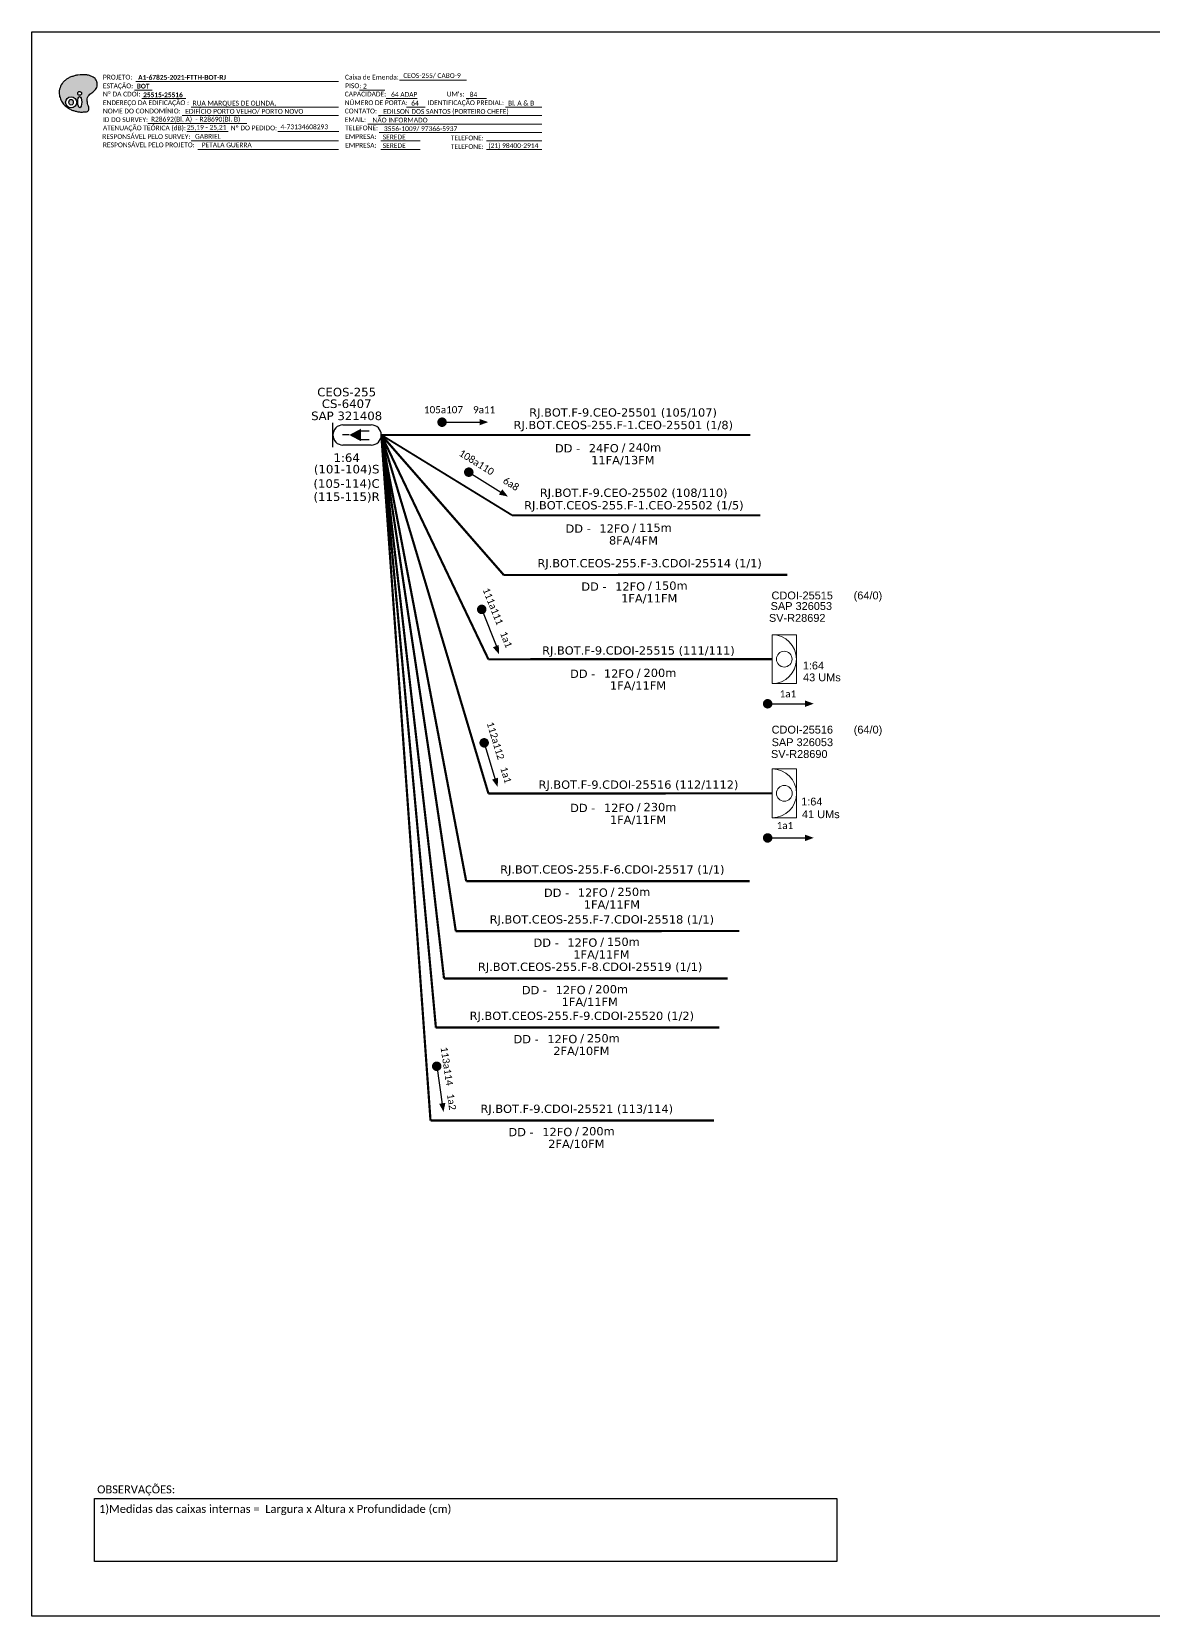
# Model space of a CAD drawing. Extents: x -4 to 1788, y 1 to 595.
# Drawn here: x 947 to 1368, y 1 to 595 of the extents above; entities that cross this region are included whole.
import ezdxf
from ezdxf.enums import TextEntityAlignment as Align

# ---------------------------------------------------------------- set-up
doc = ezdxf.new("R2010")
doc.units = 0
for name, color, linetype, lineweight in [("20.0-LEGENDA DOS CDO'S", 1, 'Continuous', 0), ('20.1-CDO_INTERIOR', 1, 'Continuous', 0), ('40.1-ETIQUETAS', 1, 'Continuous', 20)]:
    doc.layers.add(name, color=color, linetype=linetype, lineweight=lineweight)
for name, color, linetype in [('20.4-CEOS', 1, 'Continuous'), ('CAP a instalar', 1, 'Continuous'), ('SETA', 7, 'Continuous')]:
    doc.layers.add(name, color=color, linetype=linetype)
doc.styles.add('ARIAL', font='arial.ttf')
doc.styles.add('MtXpl_Calibri', font='calibri.ttf')
doc.styles.add('siredit', font='verdana.ttf')
doc.styles.add('WMF-Calibri0', font='calibri.ttf')
doc.styles.add('WMF-Calibri1', font='calibrib.ttf')
doc.linetypes.add('FENCELINE1', pattern='A,0.25,-0.1,[133,ltypeshp.shx,S=0.1,R=0,X=-0.1,Y=0],-0.1,1', length=1.45)

# ---------------------------------------------------------------- blocks, each defined once
blk = doc.blocks.new('ETIQUETA_RS5F')
at = {"layer": '40.1-ETIQUETAS', "color": 0, "style": 'siredit'}
blk.add_text('/', height=1.5, dxfattribs=at).set_placement((1.58, -1.95), align=Align.MIDDLE_RIGHT)
for tag, p in [('ETIQUETA_R_SECUNDARIA', (1.21, 2.1)), ('ETIQUETA_R_PRIMARIA', (1.21, 4.1)), ('F_ATIVAS/F_MORTAS', (1.14, -4.24))]:
    blk.add_attdef(tag, text='', height=1.5, dxfattribs=at).set_placement(p, align=Align.MIDDLE_CENTER)
for tag, p in [('TIPO_CABO', (-6.58, -2.12)), ('CAP_CABO', (0.4, -2.09))]:
    blk.add_attdef(tag, text='', height=1.5, dxfattribs=at).set_placement(p, align=Align.MIDDLE_RIGHT)
blk.add_attdef('METROS', text='', height=1.5, dxfattribs=at).set_placement((2.14, -1.95), align=Align.MIDDLE_LEFT)
for tag, p in [('FUSÃO_1', (0.85, -8.39)), ('FUSÃO_2', (0.85, -10.6)), ('FUSÃO_3', (0.85, -12.93)), ('FUSÃO_4', (0.85, -15.14)), ('FUSÃO_5', (0.85, -17.16))]:
    blk.add_attdef(tag, text='', height=1.5, dxfattribs=at).set_placement(p, align=Align.CENTER)
blk = doc.blocks.new('OI')
h = blk.add_hatch(color=40)
edge = h.paths.add_edge_path()
edge.add_spline(control_points=[(4.35, -0.67), (3.92, -0.99), (3.26, -1.5), (2.81, -2.59), (2.9, -3.5), (3.06, -4.27), (3.31, -4.85), (3.37, -5.39), (3.4, -5.88), (3.2, -6.4), (2.54, -6.61), (1.65, -6.63), (0.55, -6.67), (-0.56, -6.42), (-1.61, -6.14), (-2.77, -5.61), (-3.92, -4.77), (-4.89, -3.7), (-5.34, -2.65), (-5.6, -1.94), (-5.85, -0.96), (-5.71, 0.47), (-5.1, 2.02), (-4.14, 3.02), (-3.3, 3.61), (-2.37, 4.16), (-1.36, 4.44), (-0.56, 4.7), (0.79, 4.85), (2.24, 4.97), (3.79, 4.57), (4.67, 4.21), (5.44, 3.65), (5.76, 2.99), (6.03, 2.21), (6.01, 1.46), (5.72, 0.64), (5.31, 0.08), (4.88, -0.38), (4.51, -0.55), (4.35, -0.67)], knot_values=[0, 0, 0, 0, 1.60434, 2.417191, 3.427595, 4.282808, 4.776746, 5.304182, 5.888771, 6.258406, 6.858137, 7.79129, 8.986195, 10.124242, 11.187857, 12.242908, 13.953784, 15.414161, 16.515391, 17.349188, 17.675853, 19.552021, 21.515531, 22.568638, 23.63245, 24.621084, 25.782718, 26.745347, 27.142653, 29.870543, 31.004649, 31.921532, 32.709589, 33.801391, 34.042471, 35.192333, 35.971461, 36.628871, 37.254359, 37.836911, 37.836911, 37.836911, 37.836911], degree=3, periodic=0)
h.paths.add_polyline_path([(1.13, -0.87, -1), (-0.04, -0.87, -1)], flags=16)
edge = h.paths.add_edge_path(flags=16)
edge.add_ellipse((0.56, -3.59), major_axis=(-0.02, 1.71), ratio=0.361305, start_angle=0, end_angle=360)
h.paths.add_polyline_path([(-0.36, -3.62, -1), (-3.8, -3.62, -1)], flags=16)
edge = h.paths.add_edge_path(flags=0)
edge.add_ellipse((-2.08, -3.62), major_axis=(0, 0.885), ratio=0.758294, start_angle=0, end_angle=360)
at = {"color": 40}
for centre, radius in [((-2.08, -3.62), 1.72), ((0.54, -0.87), 0.587)]:
    blk.add_circle(centre, radius, dxfattribs=at)
blk.add_ellipse((-2.08, -3.62), major_axis=(0, 0.885), ratio=0.758294, start_param=-3.141592653589792, end_param=3.141592653589792, dxfattribs=at)
blk.add_ellipse((0.56, -3.59), major_axis=(-0.02, 1.71), ratio=0.361305, dxfattribs=at)
at = {"color": 40, "start_tangent": (-0.800898, -0.598801), "end_tangent": (-0.800898, -0.598801)}
blk.add_spline([(4.35, -0.67), (3.2, -1.78), (2.9, -2.54), (2.92, -3.55), (3.12, -4.38), (3.28, -4.85), (3.37, -5.37), (3.35, -5.95), (3.2, -6.29), (2.66, -6.55), (1.73, -6.63), (0.54, -6.62), (-0.58, -6.41), (-1.6, -6.11), (-2.56, -5.67), (-3.95, -4.67), (-4.89, -3.56), (-5.37, -2.56), (-5.64, -1.78), (-5.72, -1.46), (-5.63, 0.42), (-4.84, 2.22), (-4.13, 2.99), (-3.27, 3.62), (-2.4, 4.09), (-1.3, 4.47), (-0.37, 4.72), (0.02, 4.77), (2.75, 4.8), (3.85, 4.53), (4.69, 4.16), (5.31, 3.68), (5.85, 2.73), (5.93, 2.5), (5.94, 1.35), (5.67, 0.62), (5.29, 0.08), (4.84, -0.36), (4.35, -0.67)], degree=3, dxfattribs=at)

msp = doc.modelspace()

# ---------------------------------------------------------------- linework, layer by layer
at = {"color": 7}
msp.add_lwpolyline([(947.45, 595.26), (1788.45, 595.26), (1788.45, 1.26), (947.45, 1.26)], close=True, dxfattribs=at)
at = {"color": 7, "lineweight": 0}
for points in [[(986.56, 576.58), (1062.54, 576.58)], [(1085.37, 577.07), (1110.51, 577.07)], [(986.05, 573.3), (992.6, 573.3)], [(1070.33, 573.34), (1079.81, 573.34)], [(988.71, 570.23), (1005.26, 570.23)], [(1007.28, 566.99), (1062.54, 566.99)], [(1080.38, 570.23), (1092, 570.23)], [(1087.97, 566.99), (1094.91, 566.99)], [(1110.32, 570.23), (1117.99, 570.23)], [(1125.14, 566.99), (1138.7, 566.99)], [(991.03, 560.82), (1028.14, 560.82)], [(1003.87, 563.88), (1062.54, 563.88)], [(1073.46, 560.64), (1138.72, 560.64)], [(1077.5, 563.88), (1138.72, 563.88)], [(1005.56, 557.85), (1021.14, 557.85)], [(1007.28, 554.29), (1062.54, 554.29)], [(1039.79, 557.85), (1062.56, 557.85)], [(1077.74, 557.41), (1138.72, 557.41)], [(1078.35, 554.29), (1093.15, 554.29)], [(1117.95, 554.29), (1138.72, 554.29)], [(1009.77, 551.06), (1062.54, 551.06)], [(1078.35, 551.06), (1093.15, 551.06)], [(1117.95, 551.06), (1138.72, 551.06)]]:
    msp.add_lwpolyline(points, dxfattribs=at)
at = {"const_width": 1.78}
for points in [[(1100.42, 448.88, 1), (1102.19, 448.88, 1)], [(1110.57, 430.61, 1), (1112.08, 429.67, 1)], [(1115.84, 379.54, 1), (1116.5, 377.89, 1)], [(1222.48, 343.33, 1), (1224.26, 343.33, 1)], [(1116.83, 329.54, 1), (1117.35, 327.84, 1)], [(1222.48, 293.03, 1), (1224.26, 293.03, 1)], [(1099.17, 208.32, 1), (1099.43, 206.57, 1)]]:
    msp.add_lwpolyline(points, format="xyb", close=True, dxfattribs=at)
at = {"color": 0}
msp.add_lwpolyline([(971.02, 45.46), (1249.27, 45.46), (1249.27, 21.75), (971.02, 21.75)], close=True, dxfattribs=at)
at = {"layer": '20.1-CDO_INTERIOR', "color": 10, "lineweight": 18}
for points in [[(1234.18, 350.88), (1234.18, 369.22), (1225, 369.22), (1225, 350.88)], [(1234.2, 300.57), (1234.2, 318.92), (1225.03, 318.92), (1225.03, 300.57)]]:
    msp.add_lwpolyline(points, close=True, dxfattribs=at)
for centre in [(1229.59, 360.05), (1229.62, 309.75)]:
    msp.add_circle(centre, 2.94, dxfattribs=at)
for centre in [(1225, 360.05), (1225.03, 309.75)]:
    msp.add_arc(centre, 9.17, 270, 90, dxfattribs=at)
at = {"layer": '20.4-CEOS', "color": 5}
for p, q in [((1064.15, 447.86), (1074.75, 447.86)), ((1074.75, 440.3), (1064.15, 440.3))]:
    msp.add_line(p, q, dxfattribs=at)
for points in [[(1060.36, 439.52), (1060.36, 448.64)], [(1070.71, 445.58), (1073.93, 445.58)], [(1066.52, 444.08), (1063.97, 444.08)], [(1070.71, 442.44), (1073.93, 442.44)]]:
    msp.add_lwpolyline(points, dxfattribs=at)
msp.add_lwpolyline([(1066.52, 444.08, 0, 4.67, 0), (1070.9, 444.08, 4.67, 4.67, 0)], format="xyseb", dxfattribs=at)
for centre, start, end in [((1064.15, 444.08), 90, 270), ((1074.75, 444.08), 270, 90)]:
    msp.add_arc(centre, 3.78, start, end, dxfattribs=at)
at = {"layer": 'CAP a instalar', "color": 8, "ltscale": 7, "const_width": 0.829}
for points in [[(1078.54, 444.08), (1124.44, 391.6)], [(1078.54, 444.08), (1110.36, 276.81)], [(1078.54, 444.08), (1106.45, 258.09)], [(1078.54, 444.08), (1102.04, 240.32)], [(1098.99, 221.94), (1078.54, 444.08)], [(1124.44, 391.6), (1230.73, 391.65)], [(1110.36, 276.81), (1216.66, 276.86)], [(1106.45, 258.09), (1212.77, 258.14)], [(1102.04, 240.32), (1208.39, 240.37)], [(1098.92, 221.94), (1205.22, 221.99)]]:
    msp.add_lwpolyline(points, dxfattribs=at)
at = {"layer": 'CAP a instalar', "color": 10, "ltscale": 7, "const_width": 0.829}
for points in [[(1078.54, 444.08), (1118.68, 360)], [(1078.54, 444.08), (1118.68, 309.7)], [(1118.68, 360), (1225, 360.05)], [(1118.68, 309.7), (1225.03, 309.75)]]:
    msp.add_lwpolyline(points, dxfattribs=at)
at = {"layer": 'CAP a instalar', "color": 252, "ltscale": 7, "const_width": 0.829}
for points in [[(1096.97, 187.09), (1078.54, 444.08)], [(1096.97, 187.09), (1203.3, 187.14)]]:
    msp.add_lwpolyline(points, dxfattribs=at)
at = {"layer": 'CAP a instalar', "color": 7, "ltscale": 7, "const_width": 0.685}
for points in [[(1078.54, 444.08), (1216.89, 444.08)], [(1078.54, 444.08), (1127.58, 413.99)], [(1127.58, 413.99), (1220.65, 413.99)]]:
    msp.add_lwpolyline(points, dxfattribs=at)
at = {"layer": 'SETA'}
for points in [[(1101.31, 448.88), (1116.57, 448.88)], [(1111.32, 430.14), (1124.28, 422.05)], [(1116.17, 378.71), (1121.85, 364.54)], [(1223.37, 343.33), (1238.64, 343.33)], [(1117.09, 328.69), (1121.52, 314.08)], [(1223.37, 293.03), (1238.64, 293.03)], [(1099.3, 207.45), (1101.53, 192.34)]]:
    msp.add_lwpolyline(points, dxfattribs=at)
for points in [[(1115.35, 450.09), (1118.6, 448.91), (1115.35, 447.72)], [(1123.88, 423.73), (1126.01, 421), (1122.62, 421.72)], [(1122.56, 365.38), (1122.67, 361.91), (1120.36, 364.49)], [(1237.42, 344.54), (1240.67, 343.36), (1237.42, 342.17)], [(1122.32, 315.6), (1122.14, 312.14), (1120.06, 314.91)], [(1237.42, 294.24), (1240.67, 293.06), (1237.42, 291.87)], [(1102.55, 193.73), (1101.85, 190.34), (1100.21, 193.38)]]:
    msp.add_solid(points, dxfattribs=at)

# ---------------------------------------------------------------- block references
at = {"color": 7, "xscale": 1.213923925163967, "yscale": 1.213923925163967, "zscale": 1.213923925163967, "rotation": 0.1532896023949059}
msp.add_blockref('OI', (964.76, 573.2), dxfattribs=at)
at = {"layer": 'CAP a instalar', "color": 7, "linetype": 'FENCELINE1', "ltscale": 7}
ref = msp.add_blockref('ETIQUETA_RS5F', (1166.79, 443.47), dxfattribs=dict(at, xscale=2.07167018051988, yscale=2.07167018051988, zscale=2.07167018051988))
ref.add_attrib('ETIQUETA_R_PRIMARIA', 'RJ.BOT.F-9.CEO-25501 (105/107)', dxfattribs={"layer": '40.1-ETIQUETAS', "color": 0, "height": 3.1075, "style": 'siredit'}).set_placement((1169.16, 452.53), align=Align.MIDDLE_CENTER)
ref.add_attrib('ETIQUETA_R_SECUNDARIA', 'RJ.BOT.CEOS-255.F-1.CEO-25501 (1/8)', dxfattribs={"layer": '40.1-ETIQUETAS', "color": 0, "height": 3.1075, "style": 'siredit'}).set_placement((1169.24, 447.83), align=Align.MIDDLE_CENTER)
ref.add_attrib('TIPO_CABO', 'DD -', dxfattribs={"layer": '40.1-ETIQUETAS', "color": 0, "height": 3.108, "style": 'siredit'}).set_placement((1153.08, 439.09), align=Align.MIDDLE_RIGHT)
ref.add_attrib('CAP_CABO', '24FO', dxfattribs={"layer": '40.1-ETIQUETAS', "color": 0, "height": 3.108, "style": 'siredit'}).set_placement((1167.55, 439.13), align=Align.MIDDLE_RIGHT)
ref.add_attrib('METROS', '240m', dxfattribs={"layer": '40.1-ETIQUETAS', "color": 0, "height": 3.108, "style": 'siredit'}).set_placement((1171.16, 439.42), align=Align.MIDDLE_LEFT)
ref.add_attrib('F_ATIVAS/F_MORTAS', '11FA/13FM', dxfattribs={"layer": '40.1-ETIQUETAS', "color": 0, "height": 3.108, "style": 'siredit'}).set_placement((1169.09, 434.68), align=Align.MIDDLE_CENTER)
ref = msp.add_blockref('ETIQUETA_RS5F', (1170.76, 413.38), dxfattribs=dict(at, xscale=2.07167018051988, yscale=2.07167018051988, zscale=2.07167018051988))
ref.add_attrib('ETIQUETA_R_PRIMARIA', 'RJ.BOT.F-9.CEO-25502 (108/110)', dxfattribs={"layer": '40.1-ETIQUETAS', "color": 0, "height": 3.1075, "style": 'siredit'}).set_placement((1173.14, 422.44), align=Align.MIDDLE_CENTER)
ref.add_attrib('ETIQUETA_R_SECUNDARIA', 'RJ.BOT.CEOS-255.F-1.CEO-25502 (1/5)', dxfattribs={"layer": '40.1-ETIQUETAS', "color": 0, "height": 3.1075, "style": 'siredit'}).set_placement((1173.21, 417.74), align=Align.MIDDLE_CENTER)
ref.add_attrib('TIPO_CABO', 'DD -', dxfattribs={"layer": '40.1-ETIQUETAS', "color": 0, "height": 3.108, "style": 'siredit'}).set_placement((1157.05, 408.99), align=Align.MIDDLE_RIGHT)
ref.add_attrib('CAP_CABO', '12FO', dxfattribs={"layer": '40.1-ETIQUETAS', "color": 0, "height": 3.108, "style": 'siredit'}).set_placement((1171.52, 409.04), align=Align.MIDDLE_RIGHT)
ref.add_attrib('METROS', '115m', dxfattribs={"layer": '40.1-ETIQUETAS', "color": 0, "height": 3.108, "style": 'siredit'}).set_placement((1175.13, 409.33), align=Align.MIDDLE_LEFT)
ref.add_attrib('F_ATIVAS/F_MORTAS', '8FA/4FM', dxfattribs={"layer": '40.1-ETIQUETAS', "color": 0, "height": 3.108, "style": 'siredit'}).set_placement((1173.06, 404.58), align=Align.MIDDLE_CENTER)
at = {"layer": 'CAP a instalar', "color": 8, "linetype": 'FENCELINE1', "ltscale": 7}
ref = msp.add_blockref('ETIQUETA_RS5F', (1176.67, 391.66), dxfattribs=dict(at, xscale=2.07167018051988, yscale=2.07167018051988, zscale=2.07167018051988))
ref.add_attrib('ETIQUETA_R_SECUNDARIA', 'RJ.BOT.CEOS-255.F-3.CDOI-25514 (1/1)', dxfattribs={"layer": '40.1-ETIQUETAS', "color": 0, "height": 3.1075, "style": 'siredit'}).set_placement((1179.12, 396.02), align=Align.MIDDLE_CENTER)
ref.add_attrib('TIPO_CABO', 'DD -', dxfattribs={"layer": '40.1-ETIQUETAS', "color": 0, "height": 3.108, "style": 'siredit'}).set_placement((1162.97, 387.27), align=Align.MIDDLE_RIGHT)
ref.add_attrib('CAP_CABO', '12FO', dxfattribs={"layer": '40.1-ETIQUETAS', "color": 0, "height": 3.108, "style": 'siredit'}).set_placement((1177.43, 387.32), align=Align.MIDDLE_RIGHT)
ref.add_attrib('METROS', '150m', dxfattribs={"layer": '40.1-ETIQUETAS', "color": 0, "height": 3.108, "style": 'siredit'}).set_placement((1181.05, 387.61), align=Align.MIDDLE_LEFT)
ref.add_attrib('F_ATIVAS/F_MORTAS', '1FA/11FM', dxfattribs={"layer": '40.1-ETIQUETAS', "color": 0, "height": 3.108, "style": 'siredit'}).set_placement((1178.98, 382.86), align=Align.MIDDLE_CENTER)
at = {"layer": 'CAP a instalar', "color": 10, "linetype": 'FENCELINE1', "ltscale": 7}
ref = msp.add_blockref('ETIQUETA_RS5F', (1172.45, 358.96), dxfattribs=dict(at, xscale=2.07167018051988, yscale=2.07167018051988, zscale=2.07167018051988))
ref.add_attrib('ETIQUETA_R_SECUNDARIA', 'RJ.BOT.F-9.CDOI-25515 (111/111)', dxfattribs={"layer": '40.1-ETIQUETAS', "color": 0, "height": 3.1075, "style": 'siredit'}).set_placement((1174.91, 363.32), align=Align.MIDDLE_CENTER)
ref.add_attrib('TIPO_CABO', 'DD -', dxfattribs={"layer": '40.1-ETIQUETAS', "color": 0, "height": 3.108, "style": 'siredit'}).set_placement((1158.75, 354.58), align=Align.MIDDLE_RIGHT)
ref.add_attrib('CAP_CABO', '12FO', dxfattribs={"layer": '40.1-ETIQUETAS', "color": 0, "height": 3.108, "style": 'siredit'}).set_placement((1173.21, 354.63), align=Align.MIDDLE_RIGHT)
ref.add_attrib('METROS', '200m', dxfattribs={"layer": '40.1-ETIQUETAS', "color": 0, "height": 3.108, "style": 'siredit'}).set_placement((1176.83, 354.92), align=Align.MIDDLE_LEFT)
ref.add_attrib('F_ATIVAS/F_MORTAS', '1FA/11FM', dxfattribs={"layer": '40.1-ETIQUETAS', "color": 0, "height": 3.108, "style": 'siredit'}).set_placement((1174.76, 350.17), align=Align.MIDDLE_CENTER)
ref = msp.add_blockref('ETIQUETA_RS5F', (1172.48, 308.66), dxfattribs=dict(at, xscale=2.07167018051988, yscale=2.07167018051988, zscale=2.07167018051988))
ref.add_attrib('ETIQUETA_R_SECUNDARIA', 'RJ.BOT.F-9.CDOI-25516 (112/1112)', dxfattribs={"layer": '40.1-ETIQUETAS', "color": 0, "height": 3.1075, "style": 'siredit'}).set_placement((1174.93, 313.02), align=Align.MIDDLE_CENTER)
ref.add_attrib('TIPO_CABO', 'DD -', dxfattribs={"layer": '40.1-ETIQUETAS', "color": 0, "height": 3.108, "style": 'siredit'}).set_placement((1158.77, 304.28), align=Align.MIDDLE_RIGHT)
ref.add_attrib('CAP_CABO', '12FO', dxfattribs={"layer": '40.1-ETIQUETAS', "color": 0, "height": 3.108, "style": 'siredit'}).set_placement((1173.24, 304.33), align=Align.MIDDLE_RIGHT)
ref.add_attrib('METROS', '230m', dxfattribs={"layer": '40.1-ETIQUETAS', "color": 0, "height": 3.108, "style": 'siredit'}).set_placement((1176.85, 304.61), align=Align.MIDDLE_LEFT)
ref.add_attrib('F_ATIVAS/F_MORTAS', '1FA/11FM', dxfattribs={"layer": '40.1-ETIQUETAS', "color": 0, "height": 3.108, "style": 'siredit'}).set_placement((1174.78, 299.87), align=Align.MIDDLE_CENTER)
at = {"layer": 'CAP a instalar', "color": 8, "linetype": 'FENCELINE1', "ltscale": 7}
ref = msp.add_blockref('ETIQUETA_RS5F', (1162.67, 276.87), dxfattribs=dict(at, xscale=2.07167018051988, yscale=2.07167018051988, zscale=2.07167018051988))
ref.add_attrib('ETIQUETA_R_SECUNDARIA', 'RJ.BOT.CEOS-255.F-6.CDOI-25517 (1/1)', dxfattribs={"layer": '40.1-ETIQUETAS', "color": 0, "height": 3.1075, "style": 'siredit'}).set_placement((1165.12, 281.23), align=Align.MIDDLE_CENTER)
ref.add_attrib('TIPO_CABO', 'DD -', dxfattribs={"layer": '40.1-ETIQUETAS', "color": 0, "height": 3.108, "style": 'siredit'}).set_placement((1148.96, 272.49), align=Align.MIDDLE_RIGHT)
ref.add_attrib('CAP_CABO', '12FO', dxfattribs={"layer": '40.1-ETIQUETAS', "color": 0, "height": 3.108, "style": 'siredit'}).set_placement((1163.43, 272.54), align=Align.MIDDLE_RIGHT)
ref.add_attrib('METROS', '250m', dxfattribs={"layer": '40.1-ETIQUETAS', "color": 0, "height": 3.108, "style": 'siredit'}).set_placement((1167.05, 272.82), align=Align.MIDDLE_LEFT)
ref.add_attrib('F_ATIVAS/F_MORTAS', '1FA/11FM', dxfattribs={"layer": '40.1-ETIQUETAS', "color": 0, "height": 3.108, "style": 'siredit'}).set_placement((1164.97, 268.08), align=Align.MIDDLE_CENTER)
ref = msp.add_blockref('ETIQUETA_RS5F', (1158.75, 258.15), dxfattribs=dict(at, xscale=2.07167018051988, yscale=2.07167018051988, zscale=2.07167018051988))
ref.add_attrib('ETIQUETA_R_SECUNDARIA', 'RJ.BOT.CEOS-255.F-7.CDOI-25518 (1/1)', dxfattribs={"layer": '40.1-ETIQUETAS', "color": 0, "height": 3.1075, "style": 'siredit'}).set_placement((1161.21, 262.5), align=Align.MIDDLE_CENTER)
ref.add_attrib('TIPO_CABO', 'DD -', dxfattribs={"layer": '40.1-ETIQUETAS', "color": 0, "height": 3.108, "style": 'siredit'}).set_placement((1145.05, 253.76), align=Align.MIDDLE_RIGHT)
ref.add_attrib('CAP_CABO', '12FO', dxfattribs={"layer": '40.1-ETIQUETAS', "color": 0, "height": 3.108, "style": 'siredit'}).set_placement((1159.51, 253.81), align=Align.MIDDLE_RIGHT)
ref.add_attrib('METROS', '150m', dxfattribs={"layer": '40.1-ETIQUETAS', "color": 0, "height": 3.108, "style": 'siredit'}).set_placement((1163.13, 254.1), align=Align.MIDDLE_LEFT)
ref.add_attrib('F_ATIVAS/F_MORTAS', '1FA/11FM', dxfattribs={"layer": '40.1-ETIQUETAS', "color": 0, "height": 3.108, "style": 'siredit'}).set_placement((1161.06, 249.35), align=Align.MIDDLE_CENTER)
ref = msp.add_blockref('ETIQUETA_RS5F', (1154.37, 240.38), dxfattribs=dict(at, xscale=2.07167018051988, yscale=2.07167018051988, zscale=2.07167018051988))
ref.add_attrib('ETIQUETA_R_SECUNDARIA', 'RJ.BOT.CEOS-255.F-8.CDOI-25519 (1/1)', dxfattribs={"layer": '40.1-ETIQUETAS', "color": 0, "height": 3.1075, "style": 'siredit'}).set_placement((1156.82, 244.74), align=Align.MIDDLE_CENTER)
ref.add_attrib('TIPO_CABO', 'DD -', dxfattribs={"layer": '40.1-ETIQUETAS', "color": 0, "height": 3.108, "style": 'siredit'}).set_placement((1140.66, 235.99), align=Align.MIDDLE_RIGHT)
ref.add_attrib('CAP_CABO', '12FO', dxfattribs={"layer": '40.1-ETIQUETAS', "color": 0, "height": 3.108, "style": 'siredit'}).set_placement((1155.13, 236.04), align=Align.MIDDLE_RIGHT)
ref.add_attrib('METROS', '200m', dxfattribs={"layer": '40.1-ETIQUETAS', "color": 0, "height": 3.108, "style": 'siredit'}).set_placement((1158.74, 236.33), align=Align.MIDDLE_LEFT)
ref.add_attrib('F_ATIVAS/F_MORTAS', '1FA/11FM', dxfattribs={"layer": '40.1-ETIQUETAS', "color": 0, "height": 3.108, "style": 'siredit'}).set_placement((1156.67, 231.58), align=Align.MIDDLE_CENTER)
ref = msp.add_blockref('ETIQUETA_RS5F', (1151.25, 222), dxfattribs=dict(at, xscale=2.07167018051988, yscale=2.07167018051988, zscale=2.07167018051988))
ref.add_attrib('ETIQUETA_R_SECUNDARIA', 'RJ.BOT.CEOS-255.F-9.CDOI-25520 (1/2)', dxfattribs={"layer": '40.1-ETIQUETAS', "color": 0, "height": 3.1075, "style": 'siredit'}).set_placement((1153.7, 226.36), align=Align.MIDDLE_CENTER)
ref.add_attrib('TIPO_CABO', 'DD -', dxfattribs={"layer": '40.1-ETIQUETAS', "color": 0, "height": 3.108, "style": 'siredit'}).set_placement((1137.54, 217.62), align=Align.MIDDLE_RIGHT)
ref.add_attrib('CAP_CABO', '12FO', dxfattribs={"layer": '40.1-ETIQUETAS', "color": 0, "height": 3.108, "style": 'siredit'}).set_placement((1152, 217.66), align=Align.MIDDLE_RIGHT)
ref.add_attrib('METROS', '250m', dxfattribs={"layer": '40.1-ETIQUETAS', "color": 0, "height": 3.108, "style": 'siredit'}).set_placement((1155.62, 217.95), align=Align.MIDDLE_LEFT)
ref.add_attrib('F_ATIVAS/F_MORTAS', '2FA/10FM', dxfattribs={"layer": '40.1-ETIQUETAS', "color": 0, "height": 3.108, "style": 'siredit'}).set_placement((1153.55, 213.2), align=Align.MIDDLE_CENTER)
ref = msp.add_blockref('ETIQUETA_RS5F', (1149.35, 187.15), dxfattribs=dict(at, xscale=2.07167018051988, yscale=2.07167018051988, zscale=2.07167018051988))
ref.add_attrib('ETIQUETA_R_SECUNDARIA', 'RJ.BOT.F-9.CDOI-25521 (113/114)', dxfattribs={"layer": '40.1-ETIQUETAS', "color": 0, "height": 3.1075, "style": 'siredit'}).set_placement((1151.8, 191.51), align=Align.MIDDLE_CENTER)
ref.add_attrib('TIPO_CABO', 'DD -', dxfattribs={"layer": '40.1-ETIQUETAS', "color": 0, "height": 3.108, "style": 'siredit'}).set_placement((1135.64, 182.77), align=Align.MIDDLE_RIGHT)
ref.add_attrib('CAP_CABO', '12FO', dxfattribs={"layer": '40.1-ETIQUETAS', "color": 0, "height": 3.108, "style": 'siredit'}).set_placement((1150.11, 182.81), align=Align.MIDDLE_RIGHT)
ref.add_attrib('METROS', '200m', dxfattribs={"layer": '40.1-ETIQUETAS', "color": 0, "height": 3.108, "style": 'siredit'}).set_placement((1153.72, 183.1), align=Align.MIDDLE_LEFT)
ref.add_attrib('F_ATIVAS/F_MORTAS', '2FA/10FM', dxfattribs={"layer": '40.1-ETIQUETAS', "color": 0, "height": 3.108, "style": 'siredit'}).set_placement((1151.65, 178.35), align=Align.MIDDLE_CENTER)

# ---------------------------------------------------------------- texts
at = {"color": 7, "lineweight": 0, "style": 'WMF-Calibri0'}
for s, height, p in [('PROJETO:', 1.793, (974.16, 577.33)), ('ESTAÇÃO:', 1.793, (974.16, 574.05)), ('Caixa de Emenda:', 1.7927, (1064.92, 577.33)), ('Nº DA CDOI:', 1.7927, (974.16, 570.98)), ('CAPACIDADE:', 1.7927, (1064.81, 570.98)), ('PISO:', 1.793, (1064.99, 574.09)), ("UM's:", 1.793, (1103.05, 570.98)), ('ENDEREÇO DA EDIFICAÇÃO :', 1.7927, (974.16, 567.74)), ('NOME DO CONDOMÍNIO:', 1.7927, (974.16, 564.63)), ('CONTATO:', 1.793, (1064.81, 564.63)), ('NÚMERO DE PORTA:', 1.7927, (1064.81, 567.74)), ('IDENTIFICAÇÃO PREDIAL:', 1.7927, (1095.89, 567.74)), ('ATENUAÇÃO TEÓRICA (dB):', 1.7927, (974.16, 558.28)), ('ID DO SURVEY:', 1.7927, (974.16, 561.39)), ('Nº DO PEDIDO:', 1.7927, (1022.08, 558.28)), ('EMAIL:', 1.793, (1064.81, 561.39)), ('TELEFONE:', 1.793, (1064.99, 558.28)), ('RESPONSÁVEL PELO SURVEY:', 1.7927, (973.92, 555.04)), ('RESPONSÁVEL PELO PROJETO:', 1.7927, (974.16, 551.93)), ('EMPRESA:', 1.793, (1064.99, 555.04)), ('EMPRESA:', 1.793, (1064.99, 551.8)), ('TELEFONE:', 1.793, (1104.59, 554.54)), ('TELEFONE:', 1.793, (1104.59, 551.3))]:
    msp.add_text(s, height=height, dxfattribs=at).set_placement(p)
at = {"color": 7}
for s, height, style, p in [('A1-67825-2021-FTTH-BOT-RJ', 1.7927, 'WMF-Calibri1', (987.36, 577.23)), ('CEOS-255/ CABO-9', 1.7927, 'WMF-Calibri0', (1086.77, 577.91)), ('BOT', 1.793, 'WMF-Calibri1', (986.84, 573.95)), ('2', 1.79, 'WMF-Calibri0', (1071.68, 573.94)), (' 64 ADAP', 1.793, 'WMF-Calibri0', (1081.56, 570.85)), ('84', 1.793, 'WMF-Calibri0', (1111.67, 570.83)), ('EDIFÍCIO PORTO VELHO/ PORTO NOVO', 1.7927, 'WMF-Calibri0', (1005.04, 564.51)), ('RUA MARQUES DE OLINDA, ', 1.7927, 'WMF-Calibri0', (1007.79, 567.58)), ('EDILSON DOS SANTOS (PORTEIRO CHEFE)', 1.7927, 'WMF-Calibri0', (1079.27, 564.48)), ('64', 1.793, 'WMF-Calibri0', (1089.74, 567.59)), ('Bl. A & B', 1.793, 'WMF-Calibri0', (1126.02, 567.59)), ('R28692(Bl. A)  - R28690(Bl. B)', 1.7927, 'WMF-Calibri0', (992.18, 561.56)), ('25,19 - 25,21', 1.7927, 'WMF-Calibri0', (1005.63, 558.52)), ('4-73134608293', 1.7927, 'WMF-Calibri0', (1040.74, 558.69)), ('NÃO INFORMADO', 1.7927, 'WMF-Calibri0', (1075.24, 561.24)), ('3556-1009/ 97366-5937', 1.7927, 'WMF-Calibri0', (1079.52, 558.01)), ('GABRIEL', 1.793, 'WMF-Calibri0', (1008.68, 555.13)), ('PETALA GUERRA', 1.7927, 'WMF-Calibri0', (1011.17, 551.9)), ('SEREDE', 1.793, 'WMF-Calibri0', (1079.05, 554.89)), ('SEREDE', 1.793, 'WMF-Calibri0', (1079.05, 551.66)), ('(21) 98400-2914', 1.7927, 'WMF-Calibri0', (1118.66, 551.66))]:
    msp.add_text(s, height=height, dxfattribs=dict(at, style=style)).set_placement(p)
at = {"color": 7, "style": 'WMF-Calibri1'}
msp.add_text('25515-25516', height=1.7927, dxfattribs=at).set_placement((996.67, 570.69), align=Align.CENTER)
for s, style, p in [('OBSERVAÇÕES:', 'WMF-Calibri0', (972, 47.33)), ('1)Medidas das caixas internas =  Largura x Altura x Profundidade (cm)', 'MtXpl_Calibri', (972.69, 40.03))]:
    msp.add_text(s, height=3, dxfattribs=dict(style=style)).set_placement(p)
at = {"char_height": 2.6642, "width": 45.0403, "attachment_point": 5}
for s, insert in [('{\\fCalibri|b0|i0|c0|p34;\\C7;105a107}', (1101.83, 453.55)), ('{\\fCalibri|b0|i0|c0|p34;\\C7;9a11}', (1117.08, 453.55)), ('{\\fCalibri|b0|i0|c0|p34;\\C7;1a1}', (1230.97, 347.05)), ('{\\fCalibri|b0|i0|c0|p34;\\C7;1a1}', (1229.86, 297.7))]:
    msp.add_mtext(s, dxfattribs=dict(at, insert=insert))
for s, insert, rotation in [('{\\fCalibri|b0|i0|c0|p34;\\C7;108a110}', (1114.24, 433.82), 328.03106), ('{\\fCalibri|b0|i0|c0|p34;\\C7;6a8}', (1127.18, 425.74), 328.03106), ('{\\fCalibri|b0|i0|c0|p34;\\C7;111a111}', (1120.38, 379.85), 291.8364), ('{\\fCalibri|b0|i0|c0|p34;\\C7;1a1}', (1125.34, 367.4), 291.8364), ('{\\fCalibri|b0|i0|c0|p34;\\C7;112a112}', (1121.38, 329.47), 286.87488), ('{\\fCalibri|b0|i0|c0|p34;\\C7;1a1}', (1125.25, 316.63), 286.87488), ('{\\fCalibri|b0|i0|c0|p34;\\C7;113a114}', (1103.11, 207.47), 278.4077), ('{\\fCalibri|b0|i0|c0|p34;\\C7;1a2}', (1104.87, 194.1), 278.4077)]:
    msp.add_mtext(s, dxfattribs=dict(at, insert=insert, rotation=rotation))
at = {"layer": "20.0-LEGENDA DOS CDO'S", "color": 10, "linetype": 'FENCELINE1', "style": 'ARIAL'}
for s, p in [('SAP 326053', (1224.48, 378.5)), ('CDOI-25515', (1224.82, 382.46)), ('SV-R28692', (1223.85, 374.05)), ('1:64', (1236.54, 356.2)), ('43 UMs', (1236.64, 351.75)), ('CDOI-25516', (1224.85, 332.16)), ('SAP 326053', (1224.86, 327.45)), ('SV-R28690', (1224.61, 323.03)), ('1:64', (1235.93, 305.21)), ('41 UMs', (1236.23, 300.46))]:
    msp.add_text(s, height=2.936, dxfattribs=at).set_placement(p)
for p in [(1258.12, 382.46), (1258.14, 332.16)]:
    msp.add_text('     (64/0)', height=2.9364, dxfattribs=at).set_placement(p, align=Align.CENTER)
at = {"layer": '20.4-CEOS', "color": 5, "linetype": 'FENCELINE1', "style": 'siredit'}
for s, p in [('CEOS-255', (1065.54, 461.77)), ('CS-6407', (1065.54, 457.4)), ('SAP 321408', (1065.54, 452.86)), ('1:64', (1065.54, 437.17)), ('(101-104)S', (1065.54, 432.88)), ('(105-114)C', (1065.51, 427.49)), ('(115-115)R', (1065.51, 422.55))]:
    msp.add_text(s, height=3.204, dxfattribs=at).set_placement(p, align=Align.TOP_CENTER)

doc.saveas('drawing.dxf')
